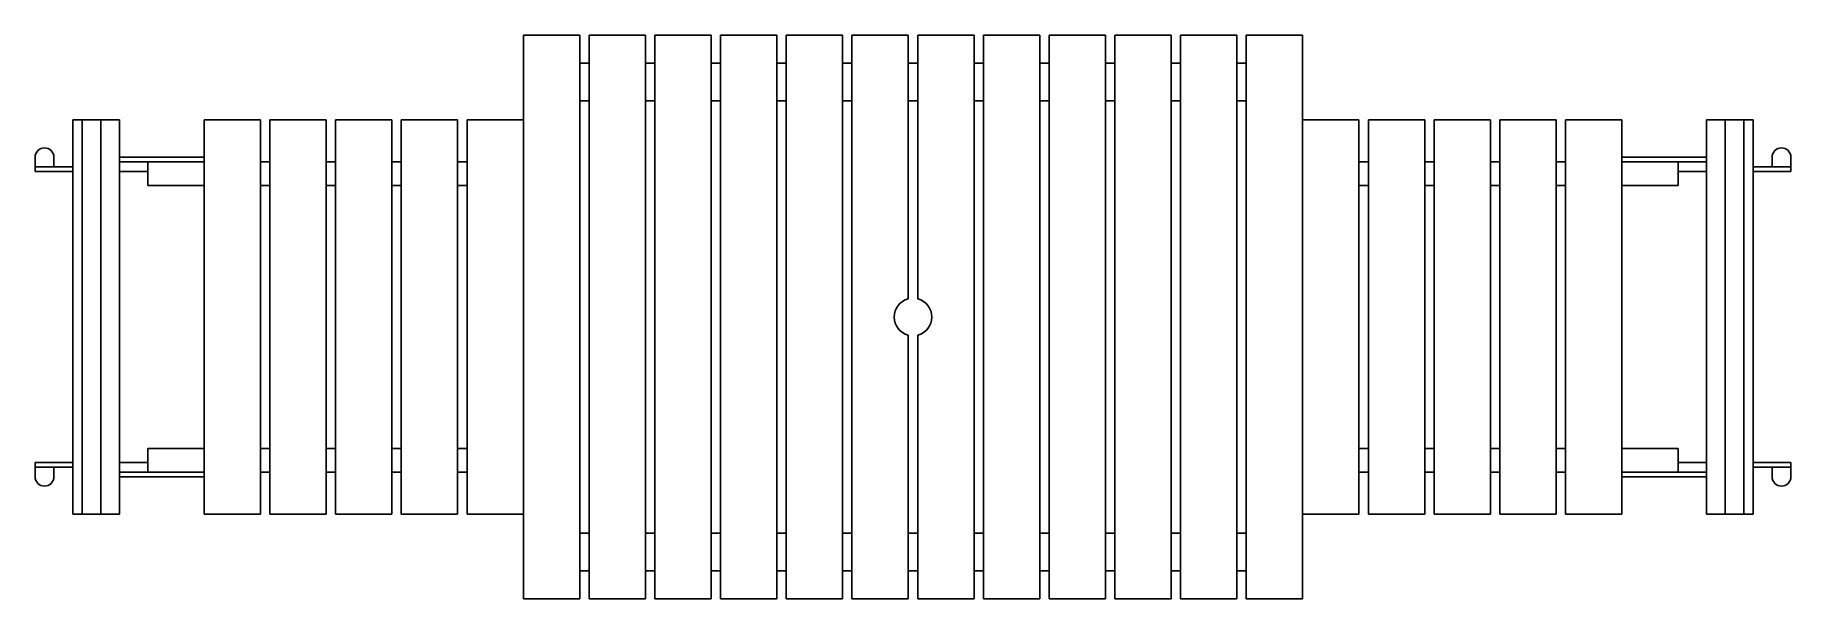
# Model space of a CAD drawing. Extents: x -52 to 135, y 0 to 60.
import ezdxf

# ---------------------------------------------------------------- set-up
doc = ezdxf.new("R2010")
doc.units = 0
doc.header["$MEASUREMENT"] = 0
doc.layers.get('0').update_dxf_attribs({"linetype": 'CONTINUOUS'})

msp = doc.modelspace()

# ---------------------------------------------------------------- linework, layer by layer
at = {"color": 0, "linetype": 'ByBlock'}
for p, q in [((0, 0), (0, 60)), ((0, 60), (6, 60)), ((6, 60), (6, 0)), ((7, 0), (7, 60)), ((7, 60), (13, 60)), ((13, 60), (13, 0)), ((14, 0), (14, 60)), ((14, 60), (20, 60)), ((20, 60), (20, 0)), ((21, 0), (21, 60)), ((21, 60), (27, 60)), ((27, 60), (27, 0)), ((28, 0), (28, 60)), ((28, 60), (34, 60)), ((34, 60), (34, 0)), ((35, 0), (35, 60)), ((35, 60), (41, 60)), ((41, 60), (41, 31.94)), ((42, 60), (48, 60)), ((42, 31.94), (42, 60)), ((48, 60), (48, 0)), ((49, 0), (49, 60)), ((49, 60), (55, 60)), ((55, 60), (55, 0)), ((56, 0), (56, 60)), ((56, 60), (62, 60)), ((62, 60), (62, 0)), ((63, 0), (63, 60)), ((63, 60), (69, 60)), ((69, 60), (69, 0)), ((70, 0), (70, 60)), ((70, 60), (76, 60)), ((76, 60), (76, 0)), ((77, 0), (77, 60)), ((77, 60), (83, 60)), ((83, 60), (83, 0)), ((6, 57), (6, 53)), ((7, 57), (6, 57)), ((14, 57), (13, 57)), ((21, 57), (20, 57)), ((28, 57), (27, 57)), ((35, 57), (34, 57)), ((42, 57), (41, 57)), ((49, 57), (48, 57)), ((56, 57), (55, 57)), ((63, 57), (62, 57)), ((70, 57), (69, 57)), ((77, 57), (76, 57)), ((6, 53), (7, 53)), ((13, 53), (14, 53)), ((20, 53), (21, 53)), ((27, 53), (28, 53)), ((34, 53), (35, 53)), ((41, 53), (42, 53)), ((48, 53), (49, 53)), ((55, 53), (56, 53)), ((62, 53), (63, 53)), ((69, 53), (70, 53)), ((76, 53), (77, 53)), ((-48, 51), (-43, 51)), ((-48, 9), (-48, 51)), ((-47, 51), (-47, 9)), ((-45, 9), (-45, 51)), ((-43, 51), (-43, 9)), ((-34, 51), (-28, 51)), ((-34, 9), (-34, 51)), ((-28, 51), (-28, 9)), ((-27, 51), (-21, 51)), ((-27, 9), (-27, 51)), ((-21, 51), (-21, 9)), ((-20, 51), (-14, 51)), ((-20, 9), (-20, 51)), ((-14, 51), (-14, 9)), ((-13, 51), (-7, 51)), ((-13, 9), (-13, 51)), ((-7, 51), (-7, 9)), ((-6, 51), (0, 51)), ((-6, 9), (-6, 51)), ((0, 51), (0, 9)), ((83, 51), (83, 9)), ((89, 51), (83, 51)), ((89, 9), (89, 51)), ((96, 51), (90, 51)), ((90, 51), (90, 9)), ((96, 9), (96, 51)), ((103, 51), (97, 51)), ((97, 51), (97, 9)), ((103, 9), (103, 51)), ((110, 51), (104, 51)), ((104, 51), (104, 9)), ((110, 9), (110, 51)), ((117, 51), (111, 51)), ((111, 51), (111, 9)), ((117, 9), (117, 51)), ((126, 51), (126, 9)), ((131, 51), (126, 51)), ((128, 9), (128, 51)), ((130, 51), (130, 9)), ((131, 9), (131, 51)), ((-52, 46), (-52, 47)), ((-50, 47), (-50, 46)), ((-43, 47), (-34, 47)), ((126, 47), (117, 47)), ((133, 47), (133, 46)), ((135, 46), (135, 47)), ((-52, 46), (-52, 45.5)), ((-52, 46), (-48, 46)), ((-52, 45.5), (-48, 45.5)), ((-43, 46.5), (-34, 46.5)), ((-43, 45.5), (-40, 45.5)), ((-40, 44), (-40, 46.5)), ((-28, 46.5), (-27, 46.5)), ((-21, 46.5), (-20, 46.5)), ((-14, 46.5), (-13, 46.5)), ((-7, 46.5), (-6, 46.5)), ((90, 46.5), (89, 46.5)), ((97, 46.5), (96, 46.5)), ((104, 46.5), (103, 46.5)), ((111, 46.5), (110, 46.5)), ((126, 46.5), (117, 46.5)), ((123, 44), (123, 46.5)), ((126, 45.5), (123, 45.5)), ((135, 46), (131, 46)), ((135, 45.5), (131, 45.5)), ((135, 46), (135, 45.5)), ((-34, 44), (-40, 44)), ((-27, 44), (-28, 44)), ((-20, 44), (-21, 44)), ((-13, 44), (-14, 44)), ((-6, 44), (-7, 44)), ((89, 44), (90, 44)), ((96, 44), (97, 44)), ((103, 44), (104, 44)), ((110, 44), (111, 44)), ((117, 44), (123, 44)), ((41, 28.06), (41, 0)), ((42, 0), (42, 28.06)), ((-34, 16), (-40, 16)), ((-40, 13.5), (-40, 16)), ((-27, 16), (-28, 16)), ((-20, 16), (-21, 16)), ((-13, 16), (-14, 16)), ((-6, 16), (-7, 16)), ((89, 16), (90, 16)), ((96, 16), (97, 16)), ((103, 16), (104, 16)), ((110, 16), (111, 16)), ((117, 16), (123, 16)), ((123, 13.5), (123, 16)), ((-52, 14.5), (-52, 14)), ((-52, 14.5), (-48, 14.5)), ((-52, 14), (-52, 13)), ((-52, 14), (-48, 14)), ((-50, 13), (-50, 14)), ((-43, 14.5), (-40, 14.5)), ((-43, 13.5), (-34, 13.5)), ((-28, 13.5), (-27, 13.5)), ((-21, 13.5), (-20, 13.5)), ((-14, 13.5), (-13, 13.5)), ((-7, 13.5), (-6, 13.5)), ((90, 13.5), (89, 13.5)), ((97, 13.5), (96, 13.5)), ((104, 13.5), (103, 13.5)), ((111, 13.5), (110, 13.5)), ((126, 13.5), (117, 13.5)), ((126, 14.5), (123, 14.5)), ((135, 14.5), (131, 14.5)), ((135, 14), (131, 14)), ((133, 13), (133, 14)), ((135, 14.5), (135, 14)), ((135, 14), (135, 13)), ((-43, 13), (-34, 13)), ((126, 13), (117, 13)), ((-48, 9), (-43, 9)), ((-28, 9), (-34, 9)), ((-21, 9), (-27, 9)), ((-14, 9), (-20, 9)), ((-7, 9), (-13, 9)), ((0, 9), (-6, 9)), ((83, 9), (89, 9)), ((90, 9), (96, 9)), ((97, 9), (103, 9)), ((104, 9), (110, 9)), ((111, 9), (117, 9)), ((131, 9), (126, 9)), ((6, 3), (6, 7)), ((6, 7), (7, 7)), ((13, 7), (14, 7)), ((20, 7), (21, 7)), ((27, 7), (28, 7)), ((34, 7), (35, 7)), ((41, 7), (42, 7)), ((48, 7), (49, 7)), ((55, 7), (56, 7)), ((62, 7), (63, 7)), ((69, 7), (70, 7)), ((76, 7), (77, 7)), ((7, 3), (6, 3)), ((14, 3), (13, 3)), ((21, 3), (20, 3)), ((28, 3), (27, 3)), ((35, 3), (34, 3)), ((42, 3), (41, 3)), ((49, 3), (48, 3)), ((56, 3), (55, 3)), ((63, 3), (62, 3)), ((70, 3), (69, 3)), ((77, 3), (76, 3)), ((6, 0), (0, 0)), ((13, 0), (7, 0)), ((20, 0), (14, 0)), ((27, 0), (21, 0)), ((34, 0), (28, 0)), ((41, 0), (35, 0)), ((48, 0), (42, 0)), ((55, 0), (49, 0)), ((62, 0), (56, 0)), ((69, 0), (63, 0)), ((76, 0), (70, 0)), ((83, 0), (77, 0))]:
    msp.add_line(p, q, dxfattribs=at)
for centre, radius, start, end in [((-51, 47), 1, 0, 180), ((134, 47), 1, 0, 180), ((41.5, 30), 2, 104.4775, 255.5225), ((41.5, 30), 2, 284.4775, 75.5225), ((-51, 13), 1, 180, 0), ((134, 13), 1, 180, 0)]:
    msp.add_arc(centre, radius, start, end, dxfattribs=at)

doc.saveas('drawing.dxf')
